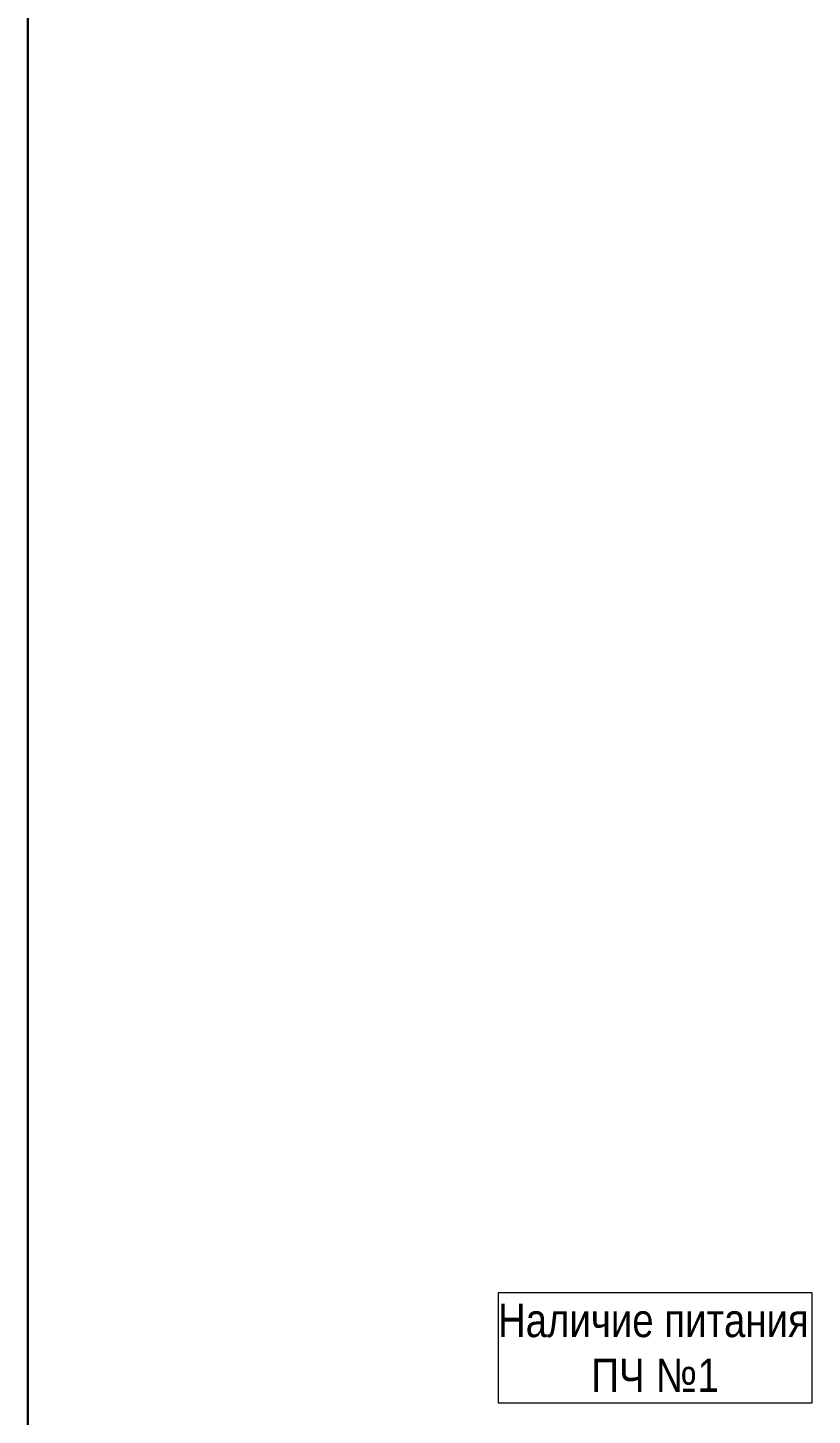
# Model space of a CAD drawing. Header units: millimetres. Extents: x -6000 to 26000, y -6000 to 26000.
# Drawn here: x 75.11 to 101.19, y -3362.17 to -3316.05 of the extents above; entities that cross this region are included whole.
import ezdxf

# ---------------------------------------------------------------- set-up
doc = ezdxf.new("R2010")
doc.units = ezdxf.units.MM
doc.header["$MEASUREMENT"] = 0
doc.layers.add('Чертеж и Рисунок_Ном._пера__1', color=7, linetype='Continuous', lineweight=15)
doc.layers.add('Чертеж и Рисунок_Ном._пера__21', color=7, linetype='Continuous', lineweight=30)
doc.styles.add('СГЕНЕРИР_СТИЛЬ_1', font='ARIALN.TTF')

msp = doc.modelspace()

# ---------------------------------------------------------------- linework, layer by layer
at = {"layer": 'Чертеж и Рисунок_Ном._пера__1', "color": 7, "linetype": 'Continuous', "lineweight": 15}
for p, q in [((101.187, -3358.097), (90.745, -3358.097)), ((90.745, -3358.097), (90.745, -3361.763)), ((101.187, -3361.763), (101.187, -3358.097)), ((90.745, -3361.763), (101.187, -3361.763))]:
    msp.add_line(p, q, dxfattribs=at)
at = {"layer": 'Чертеж и Рисунок_Ном._пера__21', "color": 7, "linetype": 'Continuous', "lineweight": 30}
msp.add_line((75.114, -3562.674), (75.114, -3312.276), dxfattribs=at)

# ---------------------------------------------------------------- texts
at = {"layer": 'Чертеж и Рисунок_Ном._пера__1', "color": 7, "linetype": 'Continuous', "lineweight": 15, "char_height": 1.1128, "attachment_point": 7, "style": 'СГЕНЕРИР_СТИЛЬ_1'}
for s, insert in [('\\A1;{\\pql;\\fArial Narrow|b0|i0|c204|p34;Наличие питания}', (90.745, -3359.589)), ('\\A1;{\\pql;\\fArial Narrow|b0|i0|c204|p34;ПЧ}', (93.845, -3361.403)), ('\\A1;{\\pql;\\fArial Narrow|b0|i0|c204|p34;№}', (95.992, -3361.403)), ('\\A1;{\\pql;\\fArial Narrow|b0|i0|c204|p34;1}', (97.375, -3361.403)), ('\\A1;{\\pql;\\fArial Narrow|b0|i0|c204|p34; }', (95.636, -3361.763))]:
    msp.add_mtext(s, dxfattribs=dict(at, insert=insert))

doc.saveas('drawing.dxf')
